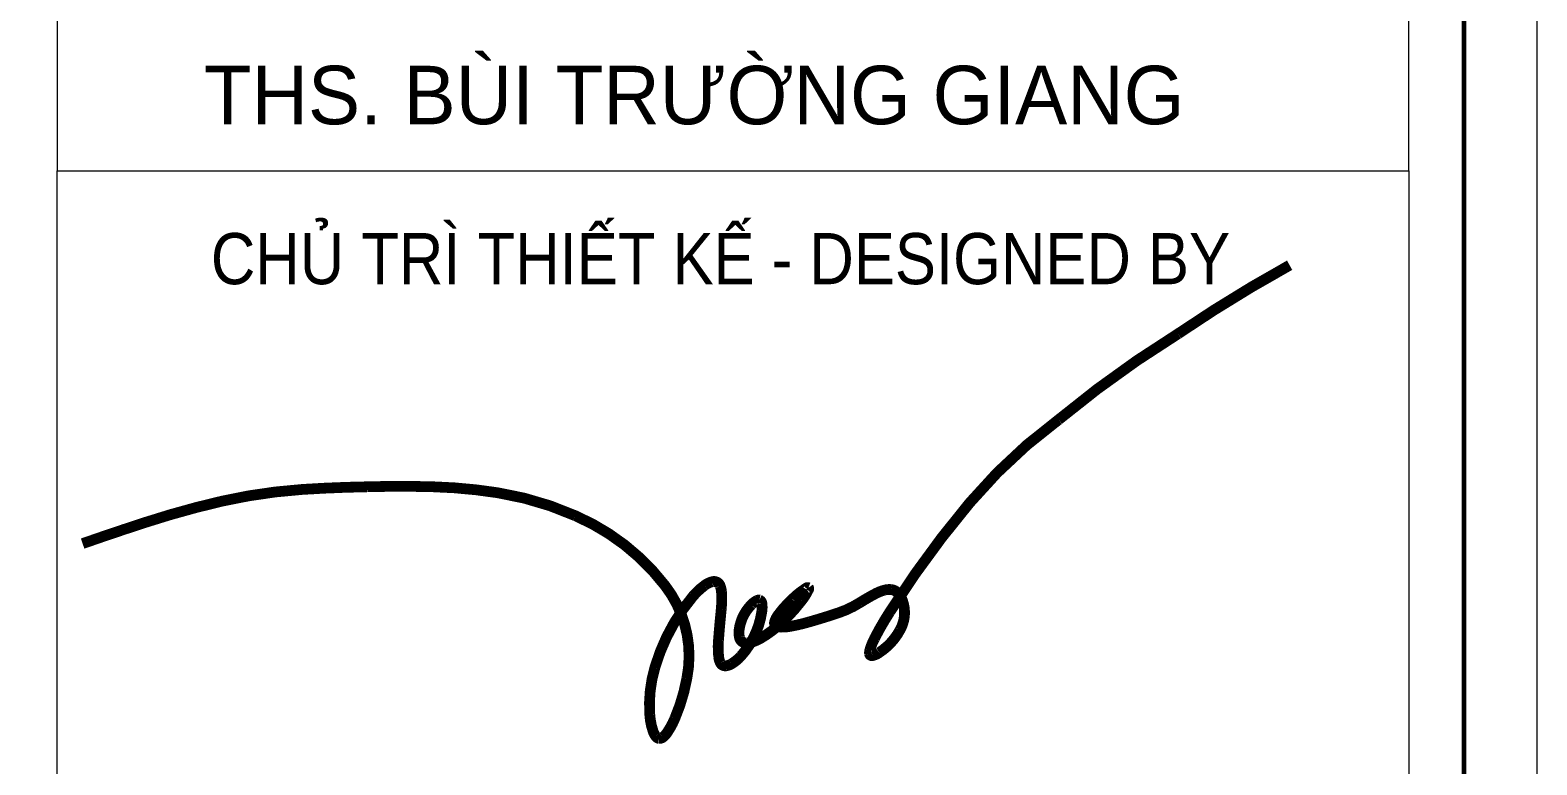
# Model space of a CAD drawing. Header units: millimetres. Extents: x -178395 to 493851, y -561170 to -280028.
# Drawn here: x 381764 to 384651, y -463263 to -461856 of the extents above; entities that cross this region are included whole.
import ezdxf
from ezdxf.enums import TextEntityAlignment as Align

# ---------------------------------------------------------------- set-up
doc = ezdxf.new("R2010")
doc.units = ezdxf.units.MM
doc.header["$MEASUREMENT"] = 0
doc.layers.get('Defpoints').update_dxf_attribs({"color": 1})
for name, color, linetype, lineweight in [('Khungten_LCDI', 7, 'Continuous', 5), ('LC ISO', 153, 'Continuous', 13), ('LC Net thay', 63, 'Continuous', 25), ('LC Text1', 3, 'Continuous', 20)]:
    doc.layers.add(name, color=color, linetype=linetype, lineweight=lineweight)
doc.styles.add('Khungten', font='VHAVAN.TTF', dxfattribs={"width": 0.9, "height": 5000})
doc.styles.add('LC 1', font='VHAVANB.TTF')
doc.styles.add('Title', font='VHBLACK.TTF', dxfattribs={"width": 0.8})
doc.styles.add('VNAVANTH', font='VHAVANB.TTF', dxfattribs={"width": 0.6})

# ---------------------------------------------------------------- blocks, each defined once
blk = doc.blocks.new('lcdi fix')
at = {"layer": 'Defpoints', "lineweight": 0}
blk.add_lwpolyline([(-1200, -14850), (-1200, 14850), (40800, 14850), (40800, -14850)], close=True, dxfattribs=at)
at = {"layer": 'Khungten_LCDI', "color": 5, "lineweight": 25}
blk.add_line((40600, -14650), (40600, 14650), dxfattribs=at)
at = {"layer": 'Khungten_LCDI', "color": 5, "lineweight": 60}
blk.add_lwpolyline([(0, -14650), (0, 14650), (40600, 14650), (40600, -14650)], close=True, dxfattribs=at)
at = {"layer": 'Khungten_LCDI', "color": 9, "lineweight": 15}
for points in [[(36750, -1521.9), (40450, -1521.9), (40450, 446.3), (36750, 446.3)], [(36750, -1521.9), (40450, -1521.9), (40450, -3535.5), (36750, -3535.5)]]:
    blk.add_lwpolyline(points, close=True, dxfattribs=at)
at = {"layer": 'LC ISO', "const_width": 29.4}
blk.add_lwpolyline([(36819.7, -2541.5, -0.005589), (36989.1, -2484.3, -0.022453), (37202.6, -2425.1, -0.038343), (37420.5, -2393.4, -0.012299), (37598.3, -2386.1, -0.014061), (37777.6, -2386, -0.032435), (37955.1, -2402.3, -0.065887), (38168.6, -2465.4, -0.127402), (38413.9, -2656.6, -0.217203), (38473.5, -2910.3, -0.056046), (38440.9, -3019.3, -0.054981), (38418.7, -3060, -0.074917), (38407.7, -3071.5, -0.192631), (38397.5, -3074.7, -0.190426), (38388.5, -3069, -0.079856), (38381.1, -3055.1, -0.067464), (38372, -3008.9, -0.089823), (38386, -2880.8, -0.10427), (38490.7, -2685.1, -0.05658), (38522.4, -2655.8, -0.102761), (38542.6, -2645.9, -0.411767), (38564.8, -2657.6, -0.072182), (38568.3, -2673.4, -0.042063), (38567.7, -2720.7, 0.006515), (38560.1, -2805.8, 0.050846), (38560.7, -2852.4, 0.084642), (38565.4, -2867.8, 0.316888), (38580.1, -2876.1, 0.10557), (38595, -2871, 0.079173), (38621.3, -2849.5, 0.148897), (38678.8, -2726.9, 0.074472), (38678.9, -2705.8, 0.295229), (38672.3, -2696.1, 0.15701), (38666.2, -2696.8, 0.097298), (38649.9, -2708.9, 0.165018), (38616.5, -2778.2, 0.085117), (38617.4, -2797.7, 0.384735), (38637.5, -2813.5, 0.083003), (38654.7, -2810.2, 0.044183), (38675.2, -2800.8, 0.048448), (38721.7, -2767.6, 0.055197), (38787.7, -2697.3, 0.06223), (38805.8, -2668.4, 0.356145), (38806.3, -2662.2, 0.296448), (38800, -2663.5, 0.057996), (38762.4, -2693.3, 0.048541), (38723, -2737.4, 0.086608), (38713.9, -2755.3, 0.314867), (38716.8, -2766.2, 0.149234), (38730.8, -2770.1, 0.047589), (38752.9, -2768.6, 0.030742), (38810.2, -2755.3, 0.010919), (38887.9, -2731.2, 0.058476), (38947, -2703.2, -0.021304), (38991.3, -2677.7, -0.046344), (39012.9, -2669.2, -0.096698), (39032.5, -2667.3, -0.153723), (39049, -2674.5, -0.103714), (39061.2, -2691.3, -0.235546), (39056.8, -2778.1, -0.124446), (39000, -2839.7, -0.115248), (38981.2, -2848, -0.439421), (38973.6, -2843.1, -0.101123), (38974.3, -2833.2, -0.053735), (38987.4, -2800.6, -0.025453), (39028.9, -2728.7, -0.033469), (39248, -2429.6, -0.059013), (39490.8, -2202.6, -0.0344), (39817.5, -1967.7, -0.023249), (40123.3, -1779.8)], format="xyb", dxfattribs=at)
at = {"color": 7, "style": 'VNAVANTH'}
blk.add_text('ths. bïi tr\xadêng giang', height=160, dxfattribs=at).set_placement((38493.4, -1394.1), align=Align.CENTER)
at = {"color": 7, "style": 'Khungten', "width": 0.9}
blk.add_text('chñ tr× thiÕt kÕ - designed by', height=140, dxfattribs=at).set_placement((38565.6, -1831.8), align=Align.CENTER)
at = {"color": 7, "style": 'Khungten', "width": 0.8}
for tag, p in [('REVISION', (39498.8, -10746.3)), ('NGAYHT', (39546.1, -11609.4))]:
    blk.add_attdef(tag, text='', height=200, dxfattribs=at).set_placement(p, align=Align.CENTER)
at = {"layer": 'LC Text1', "color": 3, "style": 'LC 1', "width": 1.834006}
for tag, p, p2 in [('TENBANVE1', (36912.7, -8885.8), (40339.1, -8885.8)), ('TENBANVE2', (36912.7, -9562.5), (40339.1, -9562.5))]:
    blk.add_attdef(tag, text='', height=250, dxfattribs=at).set_placement(p, p2, align=Align.FIT)
at = {"layer": 'LC Text1', "style": 'Title', "width": 0.7}
blk.add_attdef('SOBANVE', text='', height=250, dxfattribs=at).set_placement((39562, -13896.2), align=Align.CENTER)

msp = doc.modelspace()

# ---------------------------------------------------------------- block references
at = {"layer": 'LC Net thay', "xscale": 0.7, "yscale": 0.7, "zscale": 0.7}
msp.add_blockref('lcdi fix', (356091, -461060.4), dxfattribs=at)

doc.saveas('drawing.dxf')
